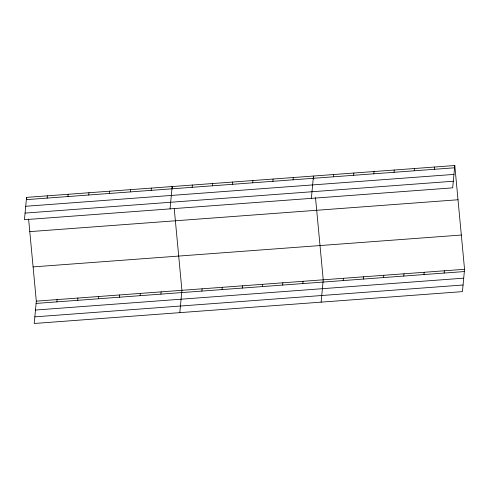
<?xml version="1.0" encoding="UTF-8"?>
<svg xmlns="http://www.w3.org/2000/svg" width="489" height="489" viewBox="0 0 489 489"><rect width="100%" height="100%" fill="white"/><g stroke="black" fill="none" stroke-linecap="round" stroke-linejoin="round"><path stroke-width="0.73" d="M26.559 197.379L24.45 219.714L452.68 187.849L454.788 165.52L26.559 197.379L26.773 199.616M28.594 218.968L36.32 301.151L34.212 323.48L462.441 291.621L464.55 269.286L454.788 165.52M47.146 198.1L47.36 195.832M56.907 301.866L57.121 299.598M67.947 196.554L68.16 194.286M77.708 300.319L77.922 298.052M88.747 195.007L88.961 192.739M98.509 298.773L98.723 296.505M109.542 193.461L109.762 191.193M119.31 297.226L119.524 294.959M130.343 191.914L130.557 189.646M140.105 295.68L140.319 293.412M151.144 190.362L151.358 188.094M160.905 294.127L161.119 291.866M170.05 208.882L172.159 186.547L172.366 188.785M179.811 312.648L181.92 290.313L174.261 208.882M192.134 187.311L192.348 185.05M201.896 291.083L202.11 288.816M212.318 185.814L212.532 183.546M222.079 289.58L222.293 287.312M232.507 184.31L232.721 182.042M242.269 288.076L242.483 285.808M252.697 182.807L252.911 180.539M262.459 286.572L262.672 284.305M272.88 181.309L273.1 179.041M282.642 285.075L282.862 282.807M293.07 179.805L293.284 177.538M302.832 283.571L303.046 281.303M311.365 198.369L313.473 176.034L313.755 179.011M321.126 302.135L323.235 279.8L315.503 197.623M333.449 176.798L333.663 174.53M343.211 280.564L343.425 278.302M353.633 175.3L353.847 173.033M363.394 279.066L363.608 276.798M373.822 173.797L374.036 171.529M383.584 277.563L383.798 275.295M394.012 172.293L394.226 170.025M403.773 276.059L403.987 273.791M414.195 170.789L414.415 168.528M423.963 274.561L424.177 272.294M434.385 169.292L434.599 167.024M444.146 273.058L444.36 270.79M26.345 199.646L454.574 167.788M25.721 206.272L453.945 174.408M25.073 213.094L453.303 181.23M29.78 231.627L458.01 199.763M33.099 266.902L461.329 235.044M36.32 301.151L464.55 269.286M36.107 303.418L464.336 271.554M35.483 310.038L463.713 278.174M34.835 316.86L463.065 284.995"/></g></svg>
